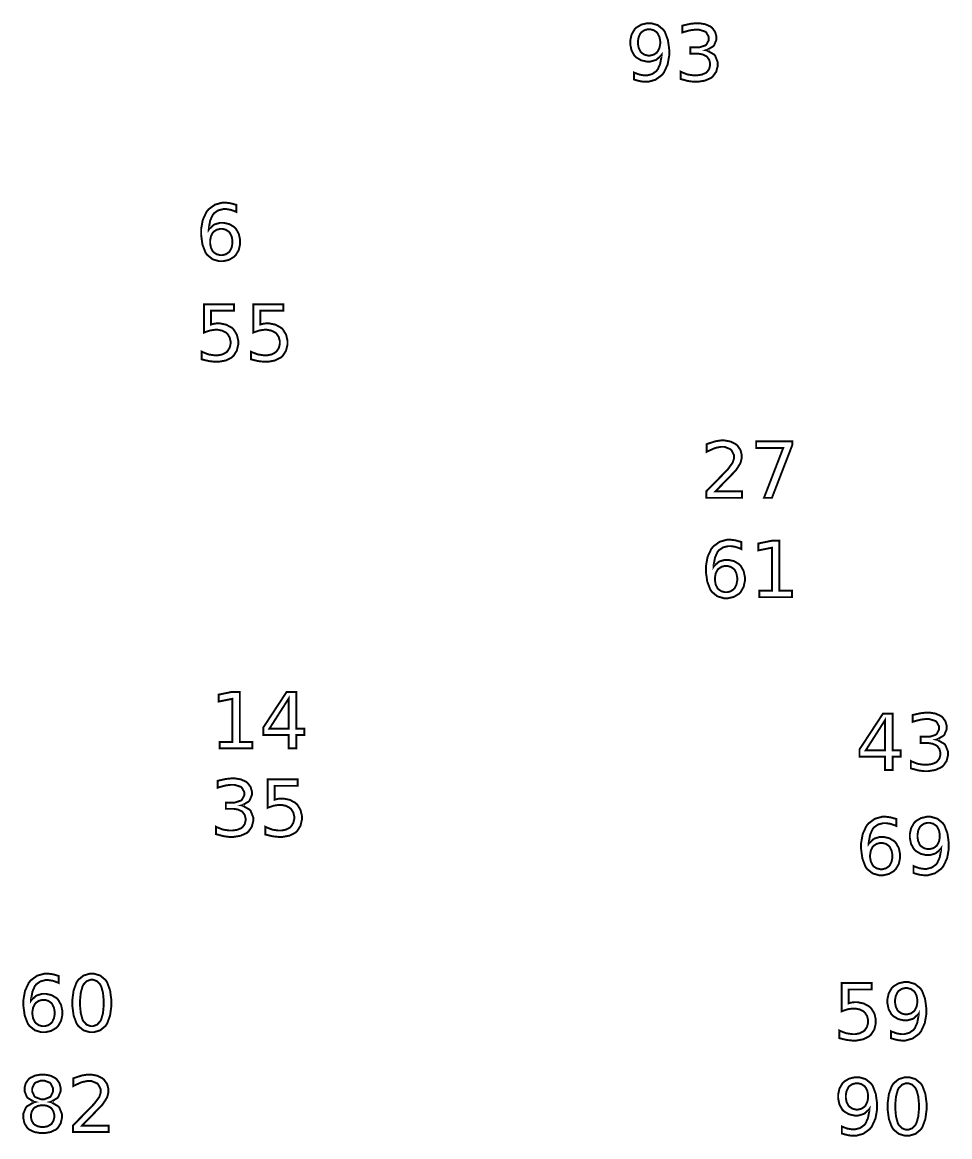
# Model space of a CAD drawing. Extents: x 0.2 to 50.1, y 1.6 to 26.7.
# Drawn here: x 25.48 to 30.47, y 7.74 to 13.74 of the extents above; entities that cross this region are included whole.
import ezdxf

# ---------------------------------------------------------------- set-up
doc = ezdxf.new("R2010")
doc.units = 0
doc.layers.get('0').update_dxf_attribs({"linetype": 'CONTINUOUS'})

msp = doc.modelspace()

# ---------------------------------------------------------------- linework, layer by layer
at = {"color": 1, "const_width": 0.010417}
for points in [[(28.7715, 13.4361), (28.7715, 13.4736), (28.774, 13.4724), (28.8001, 13.463), (28.8028, 13.4623), (28.8054, 13.4617), (28.8269, 13.4584), (28.834, 13.4584), (28.8429, 13.4584), (28.8699, 13.4653), (28.8925, 13.4812), (28.8961, 13.4858), (28.8997, 13.4903), (28.9129, 13.5202), (28.9201, 13.5596), (28.9207, 13.5689), (28.9186, 13.566), (28.8938, 13.5436), (28.8907, 13.542), (28.8876, 13.5405), (28.86, 13.5327), (28.8507, 13.5327), (28.8406, 13.5327), (28.8099, 13.5396), (28.7829, 13.5557), (28.7785, 13.5602), (28.774, 13.5648), (28.7586, 13.5929), (28.7519, 13.6251), (28.7519, 13.6357), (28.7519, 13.6463), (28.7589, 13.6778), (28.775, 13.7059), (28.7796, 13.7106), (28.7842, 13.7154), (28.8118, 13.7319), (28.8429, 13.739), (28.8533, 13.739), (28.865, 13.739), (28.8999, 13.7289), (28.9292, 13.7054), (28.9339, 13.6987), (28.9385, 13.6919), (28.9546, 13.6491), (28.9617, 13.5982), (28.9617, 13.5813), (28.9617, 13.5652), (28.9531, 13.5168), (28.9332, 13.4738), (28.9276, 13.4667), (28.9219, 13.4596), (28.8875, 13.4346), (28.8488, 13.4239), (28.8358, 13.4239), (28.8279, 13.4239), (28.8071, 13.4265), (28.8046, 13.427), (28.8018, 13.4275), (28.7743, 13.4351), (28.7715, 13.4361)], [(29.1601, 13.5936), (29.165, 13.5926), (29.2033, 13.5708), (29.2061, 13.5674), (29.2089, 13.5641), (29.2228, 13.5296), (29.2228, 13.5181), (29.2228, 13.5082), (29.215, 13.4783), (29.1969, 13.4526), (29.1918, 13.4485), (29.1867, 13.4444), (29.1543, 13.4301), (29.1165, 13.4239), (29.1039, 13.4239), (29.094, 13.4239), (29.0679, 13.4272), (29.0646, 13.4278), (29.0612, 13.4285), (29.0262, 13.4377), (29.0228, 13.4389), (29.0228, 13.4786), (29.0256, 13.477), (29.0568, 13.4643), (29.0603, 13.4634), (29.0636, 13.4626), (29.0931, 13.4584), (29.1028, 13.4584), (29.1113, 13.4584), (29.1368, 13.4622), (29.1582, 13.4711), (29.1617, 13.4736), (29.165, 13.4762), (29.1768, 13.4925), (29.1818, 13.5117), (29.1818, 13.5181), (29.1818, 13.5241), (29.1771, 13.542), (29.1661, 13.5575), (29.1629, 13.56), (29.1597, 13.5626), (29.1404, 13.5714), (29.1181, 13.5752), (29.1106, 13.5752), (29.0753, 13.5752), (29.0753, 13.6091), (29.1124, 13.6091), (29.1239, 13.6091), (29.1558, 13.6192), (29.1586, 13.6212), (29.1613, 13.6233), (29.1749, 13.6479), (29.1749, 13.6561), (29.1749, 13.6651), (29.161, 13.6899), (29.1582, 13.6919), (29.1554, 13.6941), (29.1218, 13.7045), (29.1106, 13.7045), (29.1015, 13.7045), (29.0776, 13.7015), (29.0744, 13.7008), (29.0711, 13.7003), (29.0357, 13.6907), (29.0318, 13.6893), (29.0318, 13.726), (29.0357, 13.7271), (29.0722, 13.7352), (29.0757, 13.7358), (29.0792, 13.7363), (29.1054, 13.739), (29.1143, 13.739), (29.1247, 13.739), (29.1563, 13.7337), (29.1837, 13.7214), (29.1883, 13.7178), (29.1929, 13.7143), (29.2089, 13.6928), (29.2157, 13.6684), (29.2157, 13.6603), (29.2157, 13.6496), (29.2035, 13.6207), (29.2011, 13.6177), (29.1988, 13.6149), (29.1646, 13.5948), (29.1601, 13.5936)], [(28.8533, 13.565), (28.8594, 13.565), (28.8779, 13.5697), (28.8943, 13.5807), (28.8969, 13.5839), (28.8997, 13.587), (28.9092, 13.6063), (28.9132, 13.6284), (28.9132, 13.6357), (28.9132, 13.6431), (28.9092, 13.665), (28.8997, 13.6842), (28.8969, 13.6874), (28.8943, 13.6906), (28.8779, 13.7017), (28.8594, 13.7065), (28.8533, 13.7065), (28.8471, 13.7065), (28.8283, 13.7017), (28.8119, 13.6906), (28.8093, 13.6874), (28.8065, 13.6842), (28.7972, 13.665), (28.7932, 13.6431), (28.7932, 13.6357), (28.7932, 13.6284), (28.7972, 13.6063), (28.8065, 13.587), (28.8093, 13.5839), (28.8119, 13.5807), (28.8283, 13.5697), (28.8471, 13.565), (28.8533, 13.565)], [(26.6304, 12.7606), (26.6304, 12.723), (26.6278, 12.7243), (26.6015, 12.7337), (26.599, 12.7343), (26.5964, 12.735), (26.575, 12.7382), (26.5679, 12.7382), (26.5589, 12.7382), (26.5319, 12.7313), (26.5092, 12.7153), (26.5057, 12.7107), (26.5021, 12.7061), (26.4889, 12.6763), (26.4818, 12.637), (26.4814, 12.6278), (26.4833, 12.6307), (26.5082, 12.6532), (26.5113, 12.6547), (26.5143, 12.6563), (26.5419, 12.6642), (26.5512, 12.6642), (26.5614, 12.6642), (26.5921, 12.6573), (26.619, 12.6411), (26.6235, 12.6364), (26.6279, 12.6318), (26.6435, 12.6037), (26.6501, 12.5716), (26.6501, 12.5609), (26.6501, 12.5504), (26.6432, 12.5187), (26.6269, 12.4906), (26.6224, 12.4858), (26.6178, 12.4812), (26.5901, 12.4647), (26.5592, 12.4576), (26.5489, 12.4576), (26.5372, 12.4576), (26.5022, 12.4677), (26.4728, 12.4913), (26.4681, 12.498), (26.4635, 12.5047), (26.4472, 12.5474), (26.4403, 12.5981), (26.4403, 12.615), (26.4403, 12.6312), (26.4488, 12.6797), (26.4688, 12.7227), (26.4744, 12.7298), (26.4801, 12.7369), (26.5144, 12.762), (26.5532, 12.7727), (26.5663, 12.7727), (26.574, 12.7727), (26.5949, 12.7702), (26.5975, 12.7697), (26.6, 12.7692), (26.6275, 12.7616), (26.6304, 12.7606)], [(26.5489, 12.6317), (26.5426, 12.6317), (26.5239, 12.627), (26.5075, 12.6159), (26.5047, 12.6128), (26.5021, 12.6097), (26.4926, 12.5904), (26.4887, 12.5683), (26.4887, 12.5609), (26.4887, 12.5536), (26.4926, 12.5316), (26.5021, 12.5123), (26.5047, 12.5091), (26.5075, 12.5059), (26.5239, 12.4949), (26.5426, 12.4902), (26.5489, 12.4902), (26.555, 12.4902), (26.5735, 12.4949), (26.5897, 12.5059), (26.5925, 12.5091), (26.5951, 12.5123), (26.6047, 12.5316), (26.6087, 12.5536), (26.6087, 12.5609), (26.6087, 12.5683), (26.6047, 12.5904), (26.5951, 12.6097), (26.5925, 12.6128), (26.5897, 12.6159), (26.5735, 12.627), (26.555, 12.6317), (26.5489, 12.6317)], [(26.4561, 12.2258), (26.6176, 12.2258), (26.6176, 12.191), (26.4939, 12.191), (26.4939, 12.1166), (26.4954, 12.1171), (26.5101, 12.1209), (26.5117, 12.1212), (26.5132, 12.1214), (26.5256, 12.1227), (26.5297, 12.1227), (26.5411, 12.1227), (26.5751, 12.1157), (26.6053, 12.0993), (26.6103, 12.0947), (26.6151, 12.0901), (26.6325, 12.062), (26.64, 12.0301), (26.64, 12.0194), (26.64, 12.0085), (26.6324, 11.9758), (26.6144, 11.9477), (26.6094, 11.9432), (26.6043, 11.9387), (26.5726, 11.9228), (26.5357, 11.9161), (26.5235, 11.9161), (26.5136, 11.9161), (26.4876, 11.9188), (26.4844, 11.9193), (26.4811, 11.9199), (26.4469, 11.928), (26.4433, 11.9291), (26.4433, 11.9703), (26.4464, 11.9687), (26.4781, 11.9562), (26.4814, 11.9553), (26.4846, 11.9546), (26.5131, 11.9506), (26.5226, 11.9506), (26.5304, 11.9506), (26.554, 11.9552), (26.5747, 11.966), (26.5782, 11.969), (26.5815, 11.9722), (26.5935, 11.9909), (26.5987, 12.0123), (26.5987, 12.0194), (26.5987, 12.0265), (26.5935, 12.0477), (26.5815, 12.0665), (26.5782, 12.0695), (26.5747, 12.0726), (26.554, 12.0835), (26.5304, 12.0882), (26.5226, 12.0882), (26.5143, 12.0882), (26.4924, 12.0851), (26.4896, 12.0845), (26.4868, 12.0839), (26.459, 12.0745), (26.4561, 12.0732), (26.4561, 12.2258)], [(26.7215, 12.2258), (26.8829, 12.2258), (26.8829, 12.191), (26.7592, 12.191), (26.7592, 12.1166), (26.7607, 12.1171), (26.7756, 12.1209), (26.7771, 12.1212), (26.7785, 12.1214), (26.7908, 12.1227), (26.795, 12.1227), (26.8064, 12.1227), (26.8406, 12.1157), (26.8706, 12.0993), (26.8756, 12.0947), (26.8804, 12.0901), (26.8978, 12.062), (26.9053, 12.0301), (26.9053, 12.0194), (26.9053, 12.0085), (26.8976, 11.9758), (26.8797, 11.9477), (26.8747, 11.9432), (26.8696, 11.9387), (26.8379, 11.9228), (26.801, 11.9161), (26.7888, 11.9161), (26.779, 11.9161), (26.7529, 11.9188), (26.7497, 11.9193), (26.7464, 11.9199), (26.7122, 11.928), (26.7086, 11.9291), (26.7086, 11.9703), (26.7117, 11.9687), (26.7433, 11.9562), (26.7467, 11.9553), (26.7499, 11.9546), (26.7783, 11.9506), (26.7879, 11.9506), (26.7957, 11.9506), (26.8193, 11.9552), (26.84, 11.966), (26.8435, 11.969), (26.8468, 11.9722), (26.8589, 11.9909), (26.864, 12.0123), (26.864, 12.0194), (26.864, 12.0265), (26.8589, 12.0477), (26.8468, 12.0665), (26.8435, 12.0695), (26.84, 12.0726), (26.8193, 12.0835), (26.7957, 12.0882), (26.7879, 12.0882), (26.7796, 12.0882), (26.7576, 12.0851), (26.7549, 12.0845), (26.7522, 12.0839), (26.7243, 12.0745), (26.7215, 12.0732), (26.7215, 12.2258)], [(29.2104, 11.2176), (29.3539, 11.2176), (29.3539, 11.1831), (29.1611, 11.1831), (29.1611, 11.2176), (29.165, 11.2217), (29.1886, 11.246), (29.2181, 11.2759), (29.2247, 11.2827), (29.2314, 11.2896), (29.2576, 11.3163), (29.2737, 11.3333), (29.2756, 11.3352), (29.2788, 11.3389), (29.3018, 11.3702), (29.3031, 11.3728), (29.3043, 11.3754), (29.3111, 11.3961), (29.3111, 11.4029), (29.3111, 11.4128), (29.2968, 11.4399), (29.2939, 11.4424), (29.2911, 11.445), (29.26, 11.4578), (29.2497, 11.4578), (29.2394, 11.4578), (29.2125, 11.4523), (29.2089, 11.4511), (29.2053, 11.45), (29.1672, 11.433), (29.1631, 11.4307), (29.1631, 11.4722), (29.1672, 11.4738), (29.2057, 11.4863), (29.2093, 11.4871), (29.2129, 11.488), (29.24, 11.4923), (29.249, 11.4923), (29.2596, 11.4923), (29.2912, 11.4864), (29.3194, 11.4727), (29.3242, 11.4687), (29.3287, 11.4648), (29.3453, 11.4413), (29.3524, 11.4147), (29.3524, 11.4058), (29.3524, 11.3969), (29.3464, 11.373), (29.3451, 11.3702), (29.344, 11.3674), (29.3228, 11.3345), (29.3197, 11.3307), (29.3189, 11.3297), (29.309, 11.3192), (29.2918, 11.3013), (29.2872, 11.2966), (29.2826, 11.2919), (29.2544, 11.2628), (29.2186, 11.2261), (29.2104, 11.2176)], [(29.4301, 11.4869), (29.6254, 11.4869), (29.6254, 11.4693), (29.515, 11.1831), (29.4722, 11.1831), (29.576, 11.4522), (29.4301, 11.4522), (29.4301, 11.4869)], [(29.3497, 10.9454), (29.3497, 10.9078), (29.3471, 10.9091), (29.3208, 10.9185), (29.3182, 10.9191), (29.3157, 10.9198), (29.2943, 10.923), (29.2872, 10.923), (29.2782, 10.923), (29.2513, 10.9161), (29.2285, 10.9001), (29.225, 10.8955), (29.2214, 10.8909), (29.2082, 10.8611), (29.2011, 10.8218), (29.2007, 10.8126), (29.2026, 10.8155), (29.2275, 10.8379), (29.2306, 10.8395), (29.2336, 10.8411), (29.2613, 10.849), (29.2706, 10.849), (29.2807, 10.849), (29.3114, 10.8421), (29.3383, 10.8259), (29.3428, 10.8212), (29.3472, 10.8166), (29.3628, 10.7885), (29.3694, 10.7564), (29.3694, 10.7457), (29.3694, 10.7352), (29.3625, 10.7035), (29.3462, 10.6753), (29.3417, 10.6706), (29.3371, 10.666), (29.3094, 10.6495), (29.2785, 10.6424), (29.2681, 10.6424), (29.2564, 10.6424), (29.2215, 10.6525), (29.1921, 10.6761), (29.1874, 10.6828), (29.1828, 10.6895), (29.1665, 10.7322), (29.1596, 10.7829), (29.1596, 10.7997), (29.1596, 10.816), (29.1681, 10.8645), (29.1881, 10.9074), (29.1937, 10.9146), (29.1994, 10.9217), (29.2338, 10.9468), (29.2725, 10.9575), (29.2854, 10.9575), (29.2933, 10.9575), (29.3142, 10.955), (29.3167, 10.9545), (29.3193, 10.954), (29.3468, 10.9464), (29.3497, 10.9454)], [(29.4475, 10.6828), (29.5147, 10.6828), (29.5147, 10.9146), (29.4417, 10.9), (29.4417, 10.9373), (29.5143, 10.9521), (29.5553, 10.9521), (29.5553, 10.6828), (29.6224, 10.6828), (29.6224, 10.6483), (29.4475, 10.6483), (29.4475, 10.6828)], [(29.2681, 10.8165), (29.2619, 10.8165), (29.2432, 10.8117), (29.2268, 10.8007), (29.224, 10.7976), (29.2214, 10.7944), (29.2119, 10.7752), (29.2081, 10.7531), (29.2081, 10.7457), (29.2081, 10.7384), (29.2119, 10.7164), (29.2214, 10.6971), (29.224, 10.6938), (29.2268, 10.6907), (29.2432, 10.6797), (29.2619, 10.675), (29.2681, 10.675), (29.2743, 10.675), (29.2928, 10.6797), (29.309, 10.6907), (29.3118, 10.6938), (29.3144, 10.6971), (29.3239, 10.7164), (29.3281, 10.7384), (29.3281, 10.7457), (29.3281, 10.7531), (29.3239, 10.7752), (29.3144, 10.7944), (29.3118, 10.7976), (29.309, 10.8007), (29.2928, 10.8117), (29.2743, 10.8165), (29.2681, 10.8165)], [(26.5406, 9.86888), (26.6079, 9.86888), (26.6079, 10.1006), (26.5347, 10.0861), (26.5347, 10.1234), (26.6074, 10.1382), (26.6485, 10.1382), (26.6485, 9.86888), (26.7156, 9.86888), (26.7156, 9.83436), (26.5406, 9.83436), (26.5406, 9.86888)], [(26.901, 10.1382), (26.9526, 10.1382), (26.9526, 9.94026), (26.996, 9.94026), (26.996, 9.90597), (26.9526, 9.90597), (26.9526, 9.83436), (26.9118, 9.83436), (26.9118, 9.90597), (26.7746, 9.90597), (26.7746, 9.94569), (26.901, 10.1382)], [(26.9118, 10.1024), (26.8081, 9.94026), (26.9118, 9.94026), (26.9118, 10.1024)], [(30.1131, 10.0209), (30.1647, 10.0209), (30.1647, 9.82303), (30.2081, 9.82303), (30.2081, 9.78874), (30.1647, 9.78874), (30.1647, 9.71713), (30.1239, 9.71713), (30.1239, 9.78874), (29.9868, 9.78874), (29.9868, 9.82844), (30.1131, 10.0209)], [(30.4007, 9.88097), (30.4056, 9.87993), (30.4439, 9.85807), (30.4467, 9.85471), (30.4494, 9.8514), (30.4635, 9.81694), (30.4635, 9.80544), (30.4635, 9.79551), (30.4556, 9.76557), (30.4375, 9.7399), (30.4324, 9.73579), (30.4272, 9.73172), (30.395, 9.71739), (30.3571, 9.71126), (30.3444, 9.71126), (30.3347, 9.71126), (30.3086, 9.71451), (30.3053, 9.71517), (30.3018, 9.71582), (30.2669, 9.72504), (30.2633, 9.72624), (30.2633, 9.76594), (30.2661, 9.76432), (30.2975, 9.75163), (30.3008, 9.75076), (30.3043, 9.74994), (30.3336, 9.74576), (30.3435, 9.74576), (30.3519, 9.74576), (30.3774, 9.74957), (30.3989, 9.75846), (30.4022, 9.76096), (30.4056, 9.76357), (30.4174, 9.77979), (30.4224, 9.79904), (30.4224, 9.80544), (30.4224, 9.81147), (30.4176, 9.82938), (30.4067, 9.84483), (30.4035, 9.84733), (30.4004, 9.84987), (30.3811, 9.85872), (30.3586, 9.86253), (30.3513, 9.86253), (30.3158, 9.86253), (30.3158, 9.89638), (30.3529, 9.89638), (30.3646, 9.89638), (30.3965, 9.90653), (30.3992, 9.90853), (30.4019, 9.9106), (30.4154, 9.93528), (30.4154, 9.94347), (30.4154, 9.95242), (30.4015, 9.97721), (30.3987, 9.97928), (30.396, 9.98139), (30.3624, 9.99186), (30.3513, 9.99186), (30.3422, 9.99186), (30.3182, 9.98882), (30.315, 9.98817), (30.3118, 9.98757), (30.2762, 9.97797), (30.2725, 9.97667), (30.2725, 10.0133), (30.2764, 10.0144), (30.3129, 10.0226), (30.3163, 10.0231), (30.3197, 10.0237), (30.3461, 10.0264), (30.3549, 10.0264), (30.3654, 10.0264), (30.3968, 10.0211), (30.4243, 10.0087), (30.4289, 10.0051), (30.4335, 10.0016), (30.4494, 9.98008), (30.4563, 9.95574), (30.4563, 9.9476), (30.4563, 9.93696), (30.4442, 9.90799), (30.4417, 9.90506), (30.4393, 9.90218), (30.4051, 9.88211), (30.4007, 9.88097)], [(30.1239, 9.98514), (30.0201, 9.82303), (30.1239, 9.82303), (30.1239, 9.98514)], [(26.6581, 9.52675), (26.6629, 9.52572), (26.7013, 9.50385), (26.704, 9.50049), (26.7068, 9.49718), (26.7207, 9.46272), (26.7207, 9.45122), (26.7207, 9.44129), (26.7129, 9.41135), (26.6949, 9.38569), (26.6897, 9.38157), (26.6846, 9.3775), (26.6522, 9.36317), (26.6143, 9.35704), (26.6018, 9.35704), (26.5919, 9.35704), (26.5658, 9.36029), (26.5625, 9.36094), (26.5592, 9.3616), (26.5242, 9.37082), (26.5206, 9.37201), (26.5206, 9.41174), (26.5235, 9.4101), (26.5547, 9.3974), (26.5582, 9.39654), (26.5615, 9.39572), (26.5908, 9.39154), (26.6007, 9.39154), (26.6092, 9.39154), (26.6347, 9.39535), (26.6561, 9.40424), (26.6594, 9.40674), (26.6629, 9.40935), (26.6746, 9.42557), (26.6797, 9.44482), (26.6797, 9.45122), (26.6797, 9.45725), (26.675, 9.47515), (26.6639, 9.49061), (26.6608, 9.49311), (26.6576, 9.49567), (26.6383, 9.5045), (26.616, 9.50831), (26.6085, 9.50831), (26.5732, 9.50831), (26.5732, 9.54215), (26.6103, 9.54215), (26.6218, 9.54215), (26.6537, 9.55231), (26.6565, 9.55431), (26.6592, 9.55638), (26.6728, 9.58106), (26.6728, 9.58925), (26.6728, 9.59819), (26.6588, 9.62299), (26.656, 9.62506), (26.6533, 9.62717), (26.6197, 9.63764), (26.6085, 9.63764), (26.5994, 9.63764), (26.5754, 9.6346), (26.5722, 9.63396), (26.569, 9.63336), (26.5336, 9.62375), (26.5297, 9.62244), (26.5297, 9.65912), (26.5336, 9.66021), (26.5701, 9.66835), (26.5736, 9.66889), (26.5769, 9.66943), (26.6033, 9.67215), (26.6122, 9.67215), (26.6226, 9.67215), (26.654, 9.66683), (26.6817, 9.65446), (26.6863, 9.65087), (26.6907, 9.64735), (26.7067, 9.62587), (26.7136, 9.60151), (26.7136, 9.59338), (26.7136, 9.58274), (26.7014, 9.55376), (26.699, 9.55083), (26.6967, 9.54796), (26.6625, 9.52789), (26.6581, 9.52675)], [(26.7992, 9.66672), (26.9606, 9.66672), (26.9606, 9.632), (26.8369, 9.632), (26.8369, 9.55757), (26.8383, 9.55811), (26.8532, 9.5619), (26.8547, 9.56213), (26.8561, 9.56239), (26.8686, 9.56364), (26.8728, 9.56364), (26.884, 9.56364), (26.9182, 9.55664), (26.9482, 9.54031), (26.9532, 9.53564), (26.9582, 9.53103), (26.9754, 9.50293), (26.9829, 9.47103), (26.9829, 9.46035), (26.9829, 9.44949), (26.9753, 9.41678), (26.9575, 9.38872), (26.9524, 9.38417), (26.9472, 9.37967), (26.9157, 9.36382), (26.8788, 9.35704), (26.8664, 9.35704), (26.8567, 9.35704), (26.8306, 9.35975), (26.8274, 9.36029), (26.824, 9.36083), (26.7899, 9.36897), (26.7864, 9.37007), (26.7864, 9.41129), (26.7894, 9.40967), (26.8211, 9.39719), (26.8243, 9.39632), (26.8276, 9.39556), (26.8561, 9.39154), (26.8656, 9.39154), (26.8733, 9.39154), (26.8969, 9.39615), (26.9176, 9.40696), (26.9211, 9.41), (26.9246, 9.41314), (26.9365, 9.43192), (26.9417, 9.45324), (26.9417, 9.46035), (26.9417, 9.46744), (26.9365, 9.48872), (26.9246, 9.50743), (26.9211, 9.51047), (26.9176, 9.51361), (26.8969, 9.52447), (26.8733, 9.52914), (26.8656, 9.52914), (26.8574, 9.52914), (26.8353, 9.5261), (26.8326, 9.52544), (26.8299, 9.52485), (26.8019, 9.51546), (26.7992, 9.51417), (26.7992, 9.66672)], [(30.1856, 9.4534), (30.1856, 9.41585), (30.1829, 9.4171), (30.1567, 9.42649), (30.154, 9.42714), (30.1515, 9.42779), (30.1301, 9.43104), (30.1231, 9.43104), (30.114, 9.43104), (30.0871, 9.42415), (30.0643, 9.4081), (30.0608, 9.40349), (30.0572, 9.39893), (30.044, 9.36908), (30.0369, 9.32986), (30.0365, 9.32058), (30.0385, 9.32351), (30.0633, 9.34597), (30.0664, 9.3475), (30.0694, 9.34913), (30.0971, 9.35704), (30.1064, 9.35704), (30.1165, 9.35704), (30.1472, 9.3501), (30.1742, 9.33393), (30.1786, 9.32926), (30.1831, 9.32465), (30.1986, 9.2965), (30.2053, 9.26443), (30.2053, 9.25375), (30.2053, 9.24322), (30.1983, 9.21153), (30.1821, 9.18338), (30.1775, 9.17865), (30.1729, 9.17399), (30.1453, 9.1575), (30.1143, 9.15044), (30.1039, 9.15044), (30.0922, 9.15044), (30.0574, 9.16054), (30.0279, 9.18408), (30.0232, 9.19081), (30.0186, 9.19754), (30.0024, 9.24024), (29.9954, 9.2909), (29.9954, 9.30778), (29.9954, 9.324), (30.0039, 9.3725), (30.0237, 9.41547), (30.0296, 9.42258), (30.0353, 9.42974), (30.0696, 9.45481), (30.1083, 9.46556), (30.1212, 9.46556), (30.1292, 9.46556), (30.15, 9.46306), (30.1525, 9.46251), (30.1551, 9.46203), (30.1826, 9.45443), (30.1856, 9.4534)], [(30.2775, 9.1626), (30.2775, 9.20014), (30.28, 9.19894), (30.3061, 9.18951), (30.3087, 9.18886), (30.3112, 9.18821), (30.3328, 9.18494), (30.34, 9.18494), (30.3489, 9.18494), (30.3757, 9.19179), (30.3985, 9.20774), (30.4021, 9.21229), (30.4056, 9.21685), (30.4189, 9.24675), (30.426, 9.28614), (30.4265, 9.29542), (30.4246, 9.29254), (30.3996, 9.27012), (30.3965, 9.2685), (30.3936, 9.26699), (30.3658, 9.25917), (30.3567, 9.25917), (30.3464, 9.25917), (30.3158, 9.26606), (30.2889, 9.28217), (30.2844, 9.28674), (30.28, 9.29135), (30.2644, 9.31939), (30.2579, 9.35157), (30.2579, 9.36225), (30.2579, 9.37278), (30.2647, 9.40429), (30.2808, 9.43246), (30.2854, 9.43713), (30.2901, 9.44189), (30.3178, 9.45844), (30.3489, 9.46556), (30.3593, 9.46556), (30.3708, 9.46556), (30.4057, 9.45546), (30.4351, 9.43192), (30.4397, 9.42518), (30.4444, 9.41846), (30.4606, 9.37565), (30.4675, 9.32476), (30.4675, 9.30778), (30.4675, 9.29167), (30.459, 9.24333), (30.4392, 9.20036), (30.4335, 9.19319), (30.4278, 9.18608), (30.3935, 9.16114), (30.3546, 9.15044), (30.3417, 9.15044), (30.3339, 9.15044), (30.3131, 9.153), (30.3104, 9.15349), (30.3078, 9.15403), (30.2803, 9.16163), (30.2775, 9.1626)], [(30.3593, 9.2915), (30.3654, 9.2915), (30.3839, 9.29622), (30.4001, 9.30724), (30.4029, 9.31039), (30.4056, 9.31353), (30.4151, 9.33279), (30.4192, 9.35493), (30.4192, 9.36225), (30.4192, 9.36957), (30.4151, 9.39154), (30.4056, 9.41075), (30.4029, 9.4139), (30.4001, 9.4171), (30.3839, 9.42822), (30.3654, 9.433), (30.3593, 9.433), (30.3531, 9.433), (30.3343, 9.42822), (30.3179, 9.4171), (30.3153, 9.4139), (30.3125, 9.41075), (30.3031, 9.39154), (30.2992, 9.36957), (30.2992, 9.36225), (30.2992, 9.35493), (30.3031, 9.33279), (30.3125, 9.31353), (30.3153, 9.31039), (30.3179, 9.30724), (30.3343, 9.29622), (30.3531, 9.2915), (30.3593, 9.2915)], [(30.1039, 9.32449), (30.0978, 9.32449), (30.079, 9.31976), (30.0626, 9.30875), (30.0599, 9.30561), (30.0572, 9.30246), (30.0478, 9.28321), (30.0439, 9.26113), (30.0439, 9.25375), (30.0439, 9.24642), (30.0478, 9.22439), (30.0572, 9.20508), (30.0599, 9.20187), (30.0626, 9.19874), (30.079, 9.18772), (30.0978, 9.183), (30.1039, 9.183), (30.1101, 9.183), (30.1286, 9.18772), (30.1449, 9.19874), (30.1476, 9.20187), (30.1503, 9.20508), (30.1597, 9.22439), (30.1639, 9.24642), (30.1639, 9.25375), (30.1639, 9.26113), (30.1597, 9.28321), (30.1503, 9.30246), (30.1476, 9.30561), (30.1449, 9.30875), (30.1286, 9.31976), (30.1101, 9.32449), (30.1039, 9.32449)], [(25.6729, 8.60835), (25.6729, 8.57081), (25.6703, 8.57206), (25.644, 8.58143), (25.6414, 8.58208), (25.6389, 8.58274), (25.6175, 8.58599), (25.6104, 8.58599), (25.6014, 8.58599), (25.5744, 8.5791), (25.5517, 8.56304), (25.5481, 8.55843), (25.5446, 8.55388), (25.5314, 8.52403), (25.5243, 8.48481), (25.5237, 8.47553), (25.5258, 8.47846), (25.5507, 8.50092), (25.5538, 8.50244), (25.5568, 8.50407), (25.5844, 8.51199), (25.5938, 8.51199), (25.6039, 8.51199), (25.6346, 8.50504), (25.6615, 8.48887), (25.666, 8.48421), (25.6704, 8.4796), (25.686, 8.45144), (25.6926, 8.41938), (25.6926, 8.40869), (25.6926, 8.39817), (25.6857, 8.36649), (25.6694, 8.33832), (25.6649, 8.33361), (25.6603, 8.32894), (25.6326, 8.31244), (25.6017, 8.30539), (25.5912, 8.30539), (25.5796, 8.30539), (25.5447, 8.31549), (25.5153, 8.33903), (25.5106, 8.34576), (25.506, 8.35249), (25.4897, 8.39518), (25.4828, 8.44586), (25.4828, 8.46272), (25.4828, 8.47894), (25.4913, 8.52746), (25.5111, 8.57042), (25.5168, 8.57753), (25.5226, 8.58469), (25.5569, 8.60975), (25.5957, 8.6205), (25.6086, 8.6205), (25.6165, 8.6205), (25.6374, 8.618), (25.6399, 8.61746), (25.6425, 8.61697), (25.67, 8.60938), (25.6729, 8.60835)], [(25.8514, 8.6205), (25.8626, 8.6205), (25.8965, 8.6104), (25.925, 8.58686), (25.9296, 8.58014), (25.934, 8.5734), (25.9497, 8.5306), (25.9564, 8.47971), (25.9564, 8.46272), (25.9564, 8.44586), (25.9497, 8.39518), (25.934, 8.35249), (25.9296, 8.34576), (25.925, 8.33903), (25.8965, 8.31549), (25.8626, 8.30539), (25.8514, 8.30539), (25.8401, 8.30539), (25.8064, 8.31549), (25.7779, 8.33903), (25.7735, 8.34576), (25.769, 8.35249), (25.7532, 8.39518), (25.7465, 8.44586), (25.7465, 8.46272), (25.7465, 8.47971), (25.7532, 8.5306), (25.769, 8.5734), (25.7735, 8.58014), (25.7779, 8.58686), (25.8064, 8.6104), (25.8401, 8.6205), (25.8514, 8.6205)], [(25.8514, 8.58794), (25.8444, 8.58794), (25.8236, 8.58014), (25.8063, 8.5619), (25.8036, 8.55669), (25.801, 8.55149), (25.7917, 8.51758), (25.7878, 8.47646), (25.7878, 8.46272), (25.7878, 8.44911), (25.7917, 8.40821), (25.801, 8.3744), (25.8036, 8.36919), (25.8063, 8.36399), (25.8236, 8.34576), (25.8444, 8.33794), (25.8514, 8.33794), (25.8583, 8.33794), (25.8794, 8.34576), (25.8967, 8.36399), (25.8993, 8.36919), (25.9021, 8.3744), (25.9114, 8.40821), (25.9154, 8.44911), (25.9154, 8.46272), (25.9154, 8.47646), (25.9114, 8.51758), (25.9021, 8.55149), (25.8993, 8.55669), (25.8967, 8.5619), (25.8794, 8.58014), (25.8583, 8.58794), (25.8514, 8.58794)], [(29.8904, 8.5701), (30.0519, 8.5701), (30.0519, 8.53538), (29.9282, 8.53538), (29.9282, 8.46094), (29.9297, 8.46149), (29.9444, 8.46528), (29.946, 8.4655), (29.9475, 8.46576), (29.9599, 8.46701), (29.964, 8.46701), (29.9754, 8.46701), (30.0094, 8.46001), (30.0396, 8.44368), (30.0446, 8.43901), (30.0494, 8.4344), (30.0668, 8.40631), (30.0743, 8.3744), (30.0743, 8.36372), (30.0743, 8.35286), (30.0667, 8.32015), (30.0488, 8.2921), (30.0436, 8.28754), (30.0386, 8.28304), (30.0069, 8.26719), (29.97, 8.26042), (29.9578, 8.26042), (29.9479, 8.26042), (29.9219, 8.26313), (29.9186, 8.26367), (29.9154, 8.26421), (29.8812, 8.27235), (29.8776, 8.27344), (29.8776, 8.31467), (29.8807, 8.31304), (29.9124, 8.30057), (29.9157, 8.29969), (29.9189, 8.29893), (29.9474, 8.29492), (29.9568, 8.29492), (29.9647, 8.29492), (29.9883, 8.29953), (30.009, 8.31033), (30.0124, 8.31337), (30.0158, 8.31651), (30.0278, 8.33529), (30.0331, 8.35661), (30.0331, 8.36372), (30.0331, 8.37082), (30.0278, 8.39208), (30.0158, 8.41081), (30.0124, 8.41385), (30.009, 8.41699), (29.9883, 8.42785), (29.9647, 8.43251), (29.9568, 8.43251), (29.9486, 8.43251), (29.9265, 8.42947), (29.9239, 8.42882), (29.9211, 8.42822), (29.8933, 8.41883), (29.8904, 8.41754), (29.8904, 8.5701)], [(30.1567, 8.27257), (30.1567, 8.31011), (30.1592, 8.30892), (30.1853, 8.29949), (30.1879, 8.29883), (30.1904, 8.29818), (30.2119, 8.29492), (30.2192, 8.29492), (30.2281, 8.29492), (30.2549, 8.30176), (30.2776, 8.31771), (30.2813, 8.32226), (30.2847, 8.32682), (30.2981, 8.35672), (30.3051, 8.39611), (30.3057, 8.40539), (30.3038, 8.4025), (30.2788, 8.3801), (30.2758, 8.37847), (30.2728, 8.37696), (30.245, 8.36914), (30.2358, 8.36914), (30.2256, 8.36914), (30.195, 8.37603), (30.1681, 8.39214), (30.1636, 8.39671), (30.1592, 8.40132), (30.1436, 8.42936), (30.1371, 8.46153), (30.1371, 8.47222), (30.1371, 8.48275), (30.1439, 8.51426), (30.16, 8.54243), (30.1647, 8.5471), (30.1693, 8.55186), (30.1969, 8.56842), (30.2281, 8.57553), (30.2385, 8.57553), (30.25, 8.57553), (30.2849, 8.56543), (30.3143, 8.54189), (30.3189, 8.53515), (30.3236, 8.52843), (30.3397, 8.48563), (30.3467, 8.43474), (30.3467, 8.41775), (30.3467, 8.40164), (30.3382, 8.35331), (30.3183, 8.31033), (30.3126, 8.30317), (30.3069, 8.29606), (30.2726, 8.27111), (30.2338, 8.26042), (30.2208, 8.26042), (30.2131, 8.26042), (30.1922, 8.26297), (30.1896, 8.26346), (30.1869, 8.264), (30.1594, 8.2716), (30.1567, 8.27257)], [(30.2385, 8.40147), (30.2446, 8.40147), (30.2631, 8.40619), (30.2793, 8.41721), (30.2821, 8.42036), (30.2847, 8.4235), (30.2943, 8.44276), (30.2983, 8.4649), (30.2983, 8.47222), (30.2983, 8.47954), (30.2943, 8.50151), (30.2847, 8.52072), (30.2821, 8.52387), (30.2793, 8.52707), (30.2631, 8.53819), (30.2446, 8.54297), (30.2385, 8.54297), (30.2322, 8.54297), (30.2135, 8.53819), (30.1971, 8.52707), (30.1944, 8.52387), (30.1917, 8.52072), (30.1824, 8.50151), (30.1783, 8.47954), (30.1783, 8.47222), (30.1783, 8.4649), (30.1824, 8.44276), (30.1917, 8.4235), (30.1944, 8.42036), (30.1971, 8.41721), (30.2135, 8.40619), (30.2322, 8.40147), (30.2385, 8.40147)], [(25.5912, 8.47944), (25.5851, 8.47944), (25.5664, 8.47472), (25.55, 8.46371), (25.5472, 8.46056), (25.5446, 8.45742), (25.5351, 8.43815), (25.5313, 8.41607), (25.5313, 8.40869), (25.5313, 8.40136), (25.5351, 8.37935), (25.5446, 8.36003), (25.5472, 8.35682), (25.55, 8.35368), (25.5664, 8.34267), (25.5851, 8.33794), (25.5912, 8.33794), (25.5975, 8.33794), (25.616, 8.34267), (25.6322, 8.35368), (25.6349, 8.35682), (25.6376, 8.36003), (25.6471, 8.37935), (25.6513, 8.40136), (25.6513, 8.40869), (25.6513, 8.41607), (25.6471, 8.43815), (25.6376, 8.45742), (25.6349, 8.46056), (25.6322, 8.46371), (25.616, 8.47472), (25.5975, 8.47944), (25.5912, 8.47944)], [(25.5451, 7.92953), (25.5407, 7.93061), (25.5062, 7.95107), (25.5039, 7.95404), (25.5014, 7.95708), (25.489, 7.98801), (25.489, 7.99832), (25.489, 8.00651), (25.4956, 8.03093), (25.5106, 8.05236), (25.5149, 8.05583), (25.5193, 8.0594), (25.5457, 8.07178), (25.576, 8.0771), (25.5861, 8.0771), (25.5963, 8.0771), (25.6265, 8.07178), (25.6529, 8.0594), (25.6572, 8.05583), (25.6617, 8.05236), (25.6768, 8.03093), (25.6833, 8.00651), (25.6833, 7.99832), (25.6833, 7.98725), (25.671, 7.95708), (25.6686, 7.95404), (25.6661, 7.95107), (25.6319, 7.93061), (25.6275, 7.92953), (25.6325, 7.92839), (25.671, 7.90576), (25.6738, 7.9024), (25.6765, 7.89908), (25.6903, 7.86481), (25.6903, 7.85335), (25.6903, 7.84358), (25.6835, 7.81424), (25.6678, 7.78939), (25.6633, 7.78543), (25.6589, 7.78153), (25.6306, 7.76785), (25.5972, 7.76199), (25.5861, 7.76199), (25.575, 7.76199), (25.5417, 7.76785), (25.5133, 7.78153), (25.5089, 7.78543), (25.5043, 7.78939), (25.4886, 7.81424), (25.4819, 7.84358), (25.4819, 7.85335), (25.4819, 7.86561), (25.4958, 7.89908), (25.4986, 7.9024), (25.5014, 7.90576), (25.5401, 7.92839), (25.5451, 7.92953)], [(25.5301, 7.99442), (25.5301, 7.98525), (25.5424, 7.95996), (25.5449, 7.95774), (25.5474, 7.95557), (25.5764, 7.9445), (25.5861, 7.9445), (25.5965, 7.9445), (25.625, 7.95557), (25.6275, 7.95774), (25.63, 7.95996), (25.6425, 7.98583), (25.6425, 7.99442), (25.6425, 8.00364), (25.63, 8.02914), (25.6275, 8.03131), (25.625, 8.03353), (25.5958, 8.04454), (25.5861, 8.04454), (25.5758, 8.04454), (25.5474, 8.03353), (25.5449, 8.03131), (25.5424, 8.02914), (25.5301, 8.0031), (25.5301, 7.99442)], [(25.7989, 7.80236), (25.9424, 7.80236), (25.9424, 7.76785), (25.7496, 7.76785), (25.7496, 7.80236), (25.7535, 7.80643), (25.7771, 7.83078), (25.8065, 7.86068), (25.8132, 7.86746), (25.82, 7.87429), (25.8461, 7.90099), (25.8622, 7.91803), (25.864, 7.91997), (25.8672, 7.92367), (25.8903, 7.95497), (25.8915, 7.95751), (25.8929, 7.96013), (25.8996, 7.98079), (25.8996, 7.98768), (25.8996, 7.99756), (25.8853, 8.02468), (25.8825, 8.02718), (25.8796, 8.02979), (25.8485, 8.04258), (25.8382, 8.04258), (25.8279, 8.04258), (25.801, 8.037), (25.7974, 8.03586), (25.7938, 8.03478), (25.7557, 8.01774), (25.7515, 8.01546), (25.7515, 8.05692), (25.7557, 8.0586), (25.7942, 8.07107), (25.7978, 8.07189), (25.8014, 8.07275), (25.8285, 8.0771), (25.8375, 8.0771), (25.8481, 8.0771), (25.8797, 8.07118), (25.9079, 8.0574), (25.9126, 8.05344), (25.9172, 8.04953), (25.9337, 8.02599), (25.9408, 7.9994), (25.9408, 7.9905), (25.9408, 7.98161), (25.9349, 7.95774), (25.9336, 7.95492), (25.9325, 7.95215), (25.9112, 7.91922), (25.9082, 7.91542), (25.9074, 7.91444), (25.8975, 7.90397), (25.8803, 7.88607), (25.8757, 7.88135), (25.8711, 7.87668), (25.8429, 7.8475), (25.8071, 7.81082), (25.7989, 7.80236)], [(29.8914, 7.75988), (29.8914, 7.79742), (29.8939, 7.79622), (29.9199, 7.78678), (29.9226, 7.78614), (29.9251, 7.78549), (29.9467, 7.78222), (29.9539, 7.78222), (29.9628, 7.78222), (29.9896, 7.78907), (30.0124, 7.80501), (30.0158, 7.80957), (30.0194, 7.81413), (30.0328, 7.84403), (30.0399, 7.8834), (30.0404, 7.89268), (30.0385, 7.88981), (30.0135, 7.8674), (30.0104, 7.86578), (30.0075, 7.86426), (29.9797, 7.85644), (29.9706, 7.85644), (29.9603, 7.85644), (29.9297, 7.86333), (29.9028, 7.87944), (29.8983, 7.884), (29.8939, 7.88861), (29.8783, 7.91667), (29.8718, 7.94883), (29.8718, 7.95953), (29.8718, 7.97006), (29.8786, 8.00157), (29.8947, 8.02974), (29.8993, 8.0344), (29.904, 8.03917), (29.9317, 8.05572), (29.9628, 8.06282), (29.9732, 8.06282), (29.9847, 8.06282), (30.0196, 8.05274), (30.049, 8.02919), (30.0536, 8.02246), (30.0583, 8.01574), (30.0744, 7.97293), (30.0814, 7.92204), (30.0814, 7.90506), (30.0814, 7.88894), (30.0729, 7.8406), (30.0531, 7.79764), (30.0474, 7.79047), (30.0417, 7.78336), (30.0074, 7.7584), (29.9685, 7.74772), (29.9556, 7.74772), (29.9478, 7.74772), (29.9269, 7.75028), (29.9243, 7.75076), (29.9217, 7.75131), (29.8942, 7.7589), (29.8914, 7.75988)], [(30.2432, 8.06282), (30.2544, 8.06282), (30.2883, 8.05274), (30.3168, 8.02919), (30.3214, 8.02246), (30.3258, 8.01574), (30.3415, 7.97293), (30.3482, 7.92204), (30.3482, 7.90506), (30.3482, 7.88818), (30.3415, 7.83751), (30.3258, 7.79482), (30.3214, 7.78808), (30.3168, 7.78136), (30.2883, 7.75782), (30.2544, 7.74772), (30.2432, 7.74772), (30.2319, 7.74772), (30.1982, 7.75782), (30.1697, 7.78136), (30.1653, 7.78808), (30.1608, 7.79482), (30.1451, 7.83751), (30.1383, 7.88818), (30.1383, 7.90506), (30.1383, 7.92204), (30.1451, 7.97293), (30.1608, 8.01574), (30.1653, 8.02246), (30.1697, 8.02919), (30.1982, 8.05274), (30.2319, 8.06282), (30.2432, 8.06282)], [(29.9732, 7.88878), (29.9793, 7.88878), (29.9978, 7.8935), (30.014, 7.90451), (30.0168, 7.90767), (30.0194, 7.91081), (30.029, 7.93007), (30.0331, 7.95221), (30.0331, 7.95953), (30.0331, 7.96685), (30.029, 7.98882), (30.0194, 8.00803), (30.0168, 8.01118), (30.014, 8.01437), (29.9978, 8.0255), (29.9793, 8.03028), (29.9732, 8.03028), (29.9669, 8.03028), (29.9482, 8.0255), (29.9318, 8.01437), (29.929, 8.01118), (29.9264, 8.00803), (29.9169, 7.98882), (29.9131, 7.96685), (29.9131, 7.95953), (29.9131, 7.95221), (29.9169, 7.93007), (29.9264, 7.91081), (29.929, 7.90767), (29.9318, 7.90451), (29.9482, 7.8935), (29.9669, 7.88878), (29.9732, 7.88878)], [(30.2432, 8.03028), (30.2363, 8.03028), (30.2154, 8.02246), (30.1982, 8.00424), (30.1954, 7.99903), (30.1928, 7.99382), (30.1835, 7.9599), (30.1796, 7.91878), (30.1796, 7.90506), (30.1796, 7.89144), (30.1835, 7.85053), (30.1928, 7.81674), (30.1954, 7.81153), (30.1982, 7.80632), (30.2154, 7.78808), (30.2363, 7.78028), (30.2432, 7.78028), (30.2503, 7.78028), (30.2713, 7.78808), (30.2885, 7.80632), (30.2911, 7.81153), (30.2939, 7.81674), (30.3032, 7.85053), (30.3072, 7.89144), (30.3072, 7.90506), (30.3072, 7.91878), (30.3032, 7.9599), (30.2939, 7.99382), (30.2911, 7.99903), (30.2885, 8.00424), (30.2713, 8.02246), (30.2503, 8.03028), (30.2432, 8.03028)], [(25.5861, 7.91217), (25.5796, 7.91217), (25.5599, 7.90821), (25.5429, 7.89899), (25.5401, 7.89632), (25.5372, 7.89372), (25.5275, 7.87776), (25.5233, 7.85949), (25.5233, 7.85335), (25.5233, 7.84722), (25.5275, 7.82878), (25.5372, 7.81278), (25.5401, 7.81017), (25.5429, 7.80757), (25.5599, 7.79844), (25.5796, 7.79454), (25.5861, 7.79454), (25.5926, 7.79454), (25.6124, 7.79844), (25.6294, 7.80757), (25.6324, 7.81017), (25.6351, 7.81282), (25.645, 7.82889), (25.6493, 7.84728), (25.6493, 7.85335), (25.6493, 7.85949), (25.645, 7.87776), (25.6351, 7.89372), (25.6324, 7.89632), (25.6294, 7.89899), (25.6124, 7.90821), (25.5926, 7.91217), (25.5861, 7.91217)]]:
    msp.add_lwpolyline(points, close=True, dxfattribs=at)

doc.saveas('drawing.dxf')
